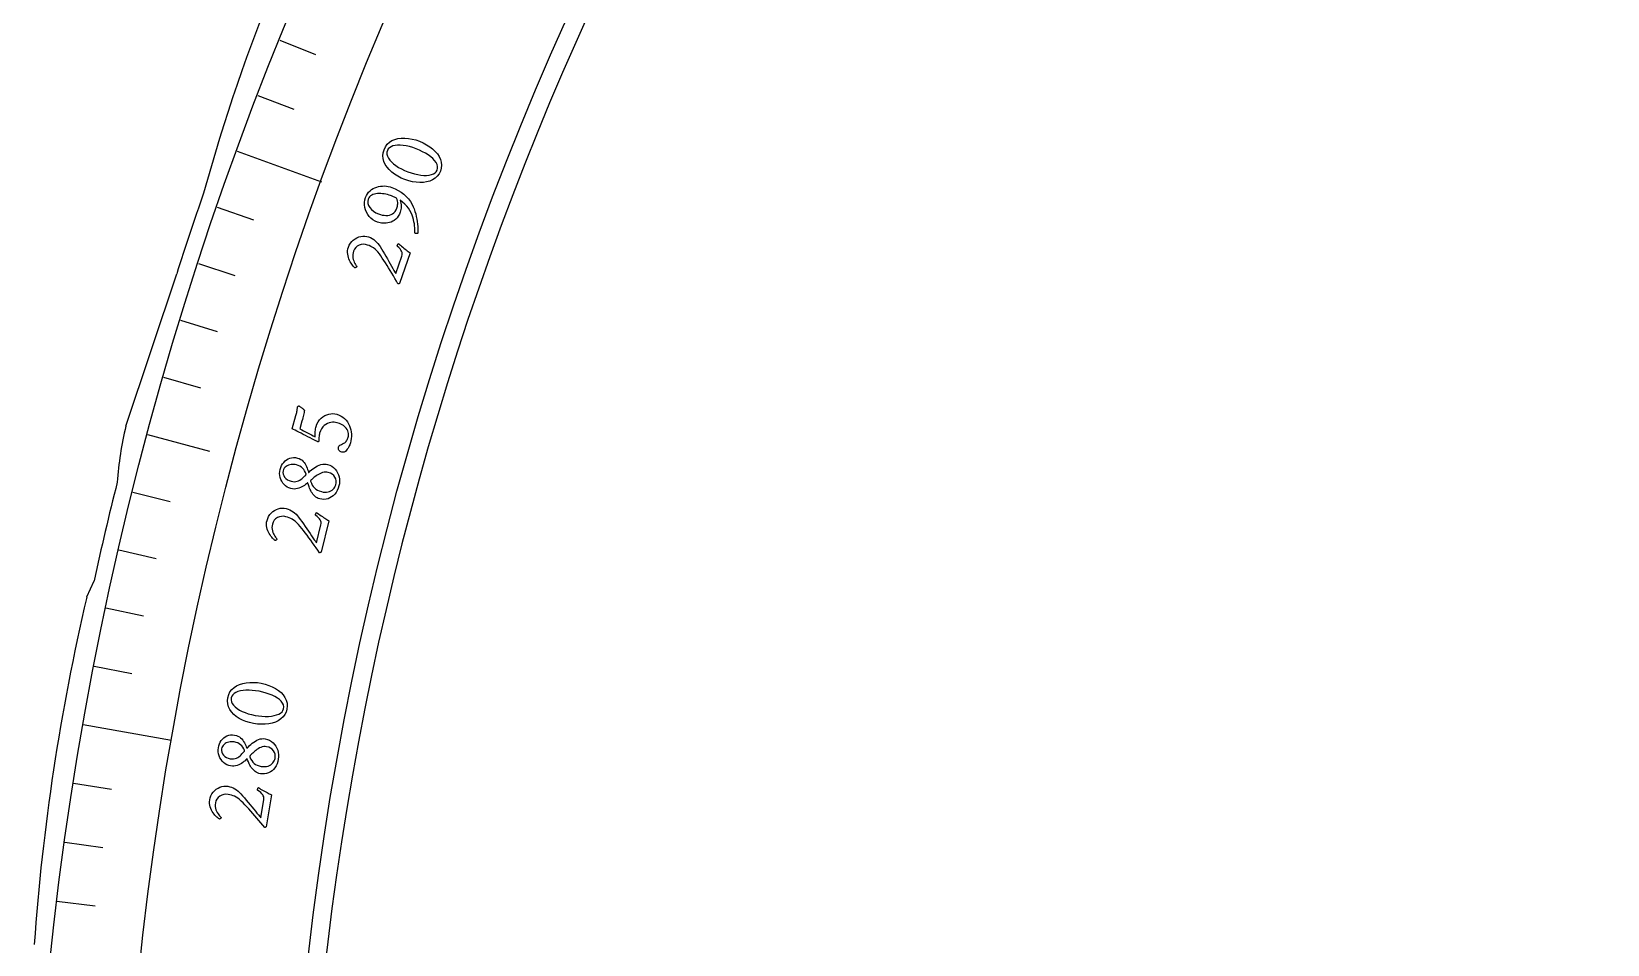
# Model space of a CAD drawing. Header units: millimetres. Extents: x -50 to 50, y -50 to 64.
# Drawn here: x -49.74 to -26.74, y 5.43 to 18.76 of the extents above; entities that cross this region are included whole.
import ezdxf

# ---------------------------------------------------------------- set-up
doc = ezdxf.new("R2010")
doc.units = ezdxf.units.MM
for name, color, linetype in [('CUT_INNER', 6, 'Continuous'), ('CUT_OUTER', 1, 'Continuous'), ('ENGRAVE', 7, 'Continuous'), ('ENGRAVE_FINE', 8, 'Continuous'), ('TEXT', 5, 'Continuous')]:
    doc.layers.add(name, color=color, linetype=linetype)

msp = doc.modelspace()

# ---------------------------------------------------------------- linework, layer by layer
at = {"layer": 'CUT_INNER'}
msp.add_arc((0.0002, -0.0001), 45.7499, 92.31774, 38.3206, dxfattribs=at)
at = {"layer": 'CUT_OUTER'}
for points in [[(-48.3675, 12.9985), (-47.6264, 15.2218)], [(-48.9384, 10.501), (-48.9372, 10.5038), (-48.8331, 10.7383)]]:
    msp.add_lwpolyline(points, dxfattribs=at)
for centre, radius, start, end in [((-19.5869, 8.734), 28.69, 151.21509, 164.50645), ((-2.8089, 0.9361), 47.0393, 160.80997, 162.32013), ((-43.5897, 11.8403), 4.9161, 166.37377, 176.06488), ((-1.1332, 0.2704), 48.835, 165.88747, 167.62253), ((-17.8996, 3.2202), 31.8813, 166.79873, 176.03037)]:
    msp.add_arc(centre, radius, start, end, dxfattribs=at)
at = {"layer": 'ENGRAVE'}
for points in [[(-46.745, 17.0138), (-45.515, 16.5661)], [(-48.05, 12.875), (-47.1468, 12.633)], [(-48.9893, 8.6381), (-47.7001, 8.4108)]]:
    msp.add_lwpolyline(points, dxfattribs=at)
for radius in [49.745, 48.436, 46.005]:
    msp.add_circle((0, 0), radius, dxfattribs=at)
at = {"layer": 'ENGRAVE_FINE'}
for points in [[(-46.1228, 18.6348), (-45.6026, 18.4247)], [(-46.441, 17.827), (-45.9172, 17.626)], [(-47.0348, 16.1954), (-46.5044, 16.0127)], [(-47.3103, 15.3721), (-46.7768, 15.1987)], [(-47.5714, 14.544), (-47.0349, 14.38)], [(-47.818, 13.7116), (-47.2787, 13.5569)], [(-48.2674, 12.0344), (-47.723, 11.8987)], [(-48.47, 11.1902), (-47.9234, 11.064)], [(-48.658, 10.3426), (-48.1092, 10.2259)], [(-48.831, 9.4918), (-48.2804, 9.3847)], [(-49.1326, 7.7818), (-48.5785, 7.6941)], [(-49.2609, 6.9232), (-48.7053, 6.8451)], [(-49.3742, 6.0624), (-48.8174, 5.994)]]:
    msp.add_lwpolyline(points, dxfattribs=at)
at = {"layer": 'TEXT'}
for points in [[(-44.5997, 17.035), (-44.5794, 17.0775), (-44.5535, 17.1137), (-44.5218, 17.1437), (-44.4845, 17.1674), (-44.4427, 17.1851), (-44.3978, 17.1972), (-44.3497, 17.2036), (-44.2984, 17.2044), (-44.2453, 17.2), (-44.1915, 17.1906), (-44.1371, 17.1764), (-44.082, 17.1572), (-44.0285, 17.1341), (-43.9788, 17.1077), (-43.9329, 17.0781), (-43.8907, 17.0453), (-43.8534, 17.01), (-43.8221, 16.9728), (-43.7967, 16.9338), (-43.7772, 16.893), (-43.7649, 16.8509), (-43.761, 16.8082), (-43.7653, 16.765), (-43.778, 16.7211), (-43.7974, 16.6811), (-43.8227, 16.6466), (-43.854, 16.6177), (-43.8913, 16.5944), (-43.9331, 16.5766), (-43.9782, 16.5641), (-44.0264, 16.557), (-44.0779, 16.5552), (-44.1313, 16.5586), (-44.1853, 16.567), (-44.24, 16.5803), (-44.2953, 16.5987), (-44.3491, 16.6212), (-44.3991, 16.647), (-44.4454, 16.6761), (-44.4879, 16.7085), (-44.5254, 16.7436), (-44.5569, 16.7808), (-44.5822, 16.8201), (-44.6014, 16.8614), (-44.6133, 16.9041), (-44.6171, 16.9472), (-44.6125, 16.9909), (-44.5997, 17.035)], [(-44.5502, 17.0236), (-44.5571, 16.9963), (-44.5572, 16.9685), (-44.5503, 16.9404), (-44.5367, 16.9118), (-44.517, 16.8833), (-44.4924, 16.8555), (-44.4627, 16.8284), (-44.428, 16.8019), (-44.3892, 16.7767), (-44.347, 16.7532), (-44.3016, 16.7315), (-44.2528, 16.7116), (-44.2036, 16.6946), (-44.1555, 16.6809), (-44.1084, 16.6706), (-44.0624, 16.6637), (-44.0187, 16.6601), (-43.9784, 16.66), (-43.9416, 16.6634), (-43.9082, 16.6701), (-43.8794, 16.6805), (-43.8563, 16.6945), (-43.8388, 16.7123), (-43.8271, 16.7339), (-43.8198, 16.7625), (-43.8198, 16.7911), (-43.8271, 16.8197), (-43.8416, 16.8483), (-43.8624, 16.8766), (-43.8883, 16.9042), (-43.9193, 16.9311), (-43.9555, 16.9573), (-43.9956, 16.9822), (-44.0384, 17.0056), (-44.0839, 17.0272), (-44.1321, 17.0472), (-44.1816, 17.0649), (-44.2295, 17.079), (-44.2759, 17.0896), (-44.3207, 17.0966), (-44.3631, 17.1001), (-44.4022, 17.1001), (-44.4379, 17.0964), (-44.4704, 17.0892), (-44.4985, 17.0784), (-44.5211, 17.0638), (-44.5384, 17.0456), (-44.5502, 17.0236)], [(-44.1507, 15.8148), (-44.1504, 15.8384), (-44.1509, 15.8639), (-44.1522, 15.8912), (-44.1543, 15.9204), (-44.1578, 15.951), (-44.1632, 15.9823), (-44.1705, 16.0145), (-44.1797, 16.0475), (-44.1914, 16.0807), (-44.2061, 16.1136), (-44.2237, 16.1463), (-44.2443, 16.1787), (-44.2684, 16.2102), (-44.2968, 16.2402), (-44.3293, 16.2687), (-44.366, 16.2957), (-44.3593, 16.2738), (-44.3545, 16.2513), (-44.3518, 16.2282), (-44.351, 16.2043), (-44.352, 16.1812), (-44.3544, 16.1599), (-44.3582, 16.1406), (-44.3635, 16.1231), (-44.3768, 16.0915), (-44.3921, 16.0637), (-44.4096, 16.0397), (-44.4293, 16.0196), (-44.4504, 16.0028), (-44.4724, 15.9889), (-44.4954, 15.978), (-44.5192, 15.9699), (-44.5434, 15.9644), (-44.5673, 15.9611), (-44.591, 15.9599), (-44.6146, 15.9608), (-44.6372, 15.9634), (-44.6582, 15.9669), (-44.6777, 15.9715), (-44.6956, 15.9771), (-44.7303, 15.992), (-44.7619, 16.0107), (-44.7905, 16.0334), (-44.816, 16.0599), (-44.838, 16.0894), (-44.8559, 16.121), (-44.8699, 16.1546), (-44.8798, 16.1903), (-44.8851, 16.227), (-44.8851, 16.2637), (-44.8797, 16.3004), (-44.869, 16.337), (-44.857, 16.365), (-44.8423, 16.3904), (-44.8249, 16.4132), (-44.8048, 16.4334), (-44.7826, 16.4511), (-44.759, 16.4662), (-44.734, 16.4788), (-44.7076, 16.4889), (-44.6803, 16.4965), (-44.6524, 16.5017), (-44.6241, 16.5044), (-44.5952, 16.5046), (-44.5666, 16.5026), (-44.5388, 16.4984), (-44.5119, 16.4921), (-44.4859, 16.4837), (-44.4381, 16.4638), (-44.3931, 16.4405), (-44.3507, 16.4138), (-44.3112, 16.3838), (-44.275, 16.3507), (-44.2431, 16.3148), (-44.2153, 16.2761), (-44.1918, 16.2346), (-44.1759, 16.2024), (-44.1616, 16.1686), (-44.1491, 16.1331), (-44.1382, 16.0961), (-44.129, 16.0585), (-44.1214, 16.0213), (-44.1154, 15.9843), (-44.111, 15.9477), (-44.1082, 15.9122), (-44.1069, 15.8784), (-44.107, 15.8463), (-44.1087, 15.816), (-44.1111, 15.8122), (-44.1153, 15.8099), (-44.1211, 15.8091), (-44.1287, 15.8099), (-44.1363, 15.8113), (-44.1425, 15.8126), (-44.1473, 15.8138), (-44.1507, 15.8148)], [(-44.4186, 16.3269), (-44.4287, 16.3321), (-44.439, 16.3371), (-44.4496, 16.342), (-44.4604, 16.3468), (-44.4714, 16.3515), (-44.4824, 16.356), (-44.4934, 16.3604), (-44.5046, 16.3645), (-44.5267, 16.372), (-44.5497, 16.3785), (-44.5737, 16.384), (-44.5985, 16.3886), (-44.6237, 16.3919), (-44.6484, 16.3937), (-44.6727, 16.3941), (-44.6967, 16.393), (-44.7197, 16.3902), (-44.7414, 16.3853), (-44.7617, 16.3785), (-44.7805, 16.3695), (-44.7973, 16.3584), (-44.8112, 16.345), (-44.8224, 16.3292), (-44.8308, 16.3111), (-44.8379, 16.2804), (-44.8367, 16.2498), (-44.8274, 16.2191), (-44.8099, 16.1884), (-44.7855, 16.1595), (-44.7558, 16.1345), (-44.7205, 16.1132), (-44.6798, 16.0957), (-44.6528, 16.0871), (-44.6259, 16.0807), (-44.599, 16.0766), (-44.5721, 16.0748), (-44.546, 16.0757), (-44.5214, 16.08), (-44.4982, 16.0876), (-44.4766, 16.0985), (-44.457, 16.1132), (-44.4399, 16.1319), (-44.4255, 16.1547), (-44.4136, 16.1817), (-44.409, 16.1961), (-44.4051, 16.2116), (-44.4021, 16.2283), (-44.3998, 16.2461), (-44.3996, 16.2649), (-44.4026, 16.2846), (-44.409, 16.3053), (-44.4186, 16.3269)], [(-44.3883, 15.664), (-44.3743, 15.6516), (-44.3593, 15.6386), (-44.3432, 15.6251), (-44.3262, 15.6111), (-44.3089, 15.597), (-44.2923, 15.5836), (-44.2763, 15.5708), (-44.2609, 15.5586), (-44.2471, 15.5476), (-44.2357, 15.5386), (-44.2267, 15.5316), (-44.2203, 15.5266), (-44.3738, 15.0823), (-44.376, 15.0808), (-44.3786, 15.0794), (-44.3817, 15.078), (-44.3853, 15.0767), (-44.3888, 15.0756), (-44.3919, 15.0751), (-44.3946, 15.075), (-44.3968, 15.0754), (-44.4183, 15.1131), (-44.4404, 15.1513), (-44.463, 15.1901), (-44.4861, 15.2295), (-44.5094, 15.2689), (-44.5328, 15.3076), (-44.5563, 15.3456), (-44.5797, 15.3829), (-44.6029, 15.4187), (-44.6253, 15.4523), (-44.647, 15.4837), (-44.668, 15.5128), (-44.6898, 15.5407), (-44.7111, 15.5644), (-44.7318, 15.5839), (-44.7519, 15.5992), (-44.7722, 15.6118), (-44.7935, 15.6232), (-44.8158, 15.6334), (-44.8391, 15.6423), (-44.8716, 15.6508), (-44.9033, 15.6533), (-44.9342, 15.6498), (-44.9641, 15.6403), (-44.9913, 15.6254), (-45.0139, 15.6058), (-45.0317, 15.5814), (-45.0449, 15.5524), (-45.0522, 15.5267), (-45.0561, 15.5016), (-45.0566, 15.4773), (-45.0537, 15.4537), (-45.0486, 15.4313), (-45.0423, 15.4106), (-45.0348, 15.3916), (-45.0263, 15.3742), (-45.0176, 15.3589), (-45.01, 15.3462), (-45.0032, 15.3361), (-44.9975, 15.3286), (-44.9994, 15.3247), (-45.0024, 15.3211), (-45.0066, 15.3178), (-45.0118, 15.3148), (-45.0171, 15.3124), (-45.0215, 15.3108), (-45.0249, 15.3102), (-45.0273, 15.3104), (-45.0333, 15.3157), (-45.0408, 15.3234), (-45.0498, 15.3336), (-45.0602, 15.3462), (-45.0712, 15.361), (-45.082, 15.3777), (-45.0924, 15.3963), (-45.1026, 15.4167), (-45.1119, 15.4385), (-45.1196, 15.4612), (-45.1256, 15.4847), (-45.1301, 15.5091), (-45.1322, 15.5341), (-45.1311, 15.5594), (-45.1268, 15.5851), (-45.1193, 15.611), (-45.1068, 15.6411), (-45.0908, 15.6684), (-45.0714, 15.6929), (-45.0486, 15.7146), (-45.0234, 15.7332), (-44.997, 15.7483), (-44.9692, 15.76), (-44.9402, 15.7681), (-44.9108, 15.7725), (-44.8819, 15.7729), (-44.8534, 15.7692), (-44.8255, 15.7615), (-44.7986, 15.7507), (-44.7735, 15.7376), (-44.75, 15.7224), (-44.7282, 15.7049), (-44.7081, 15.6857), (-44.6893, 15.6648), (-44.6721, 15.6425), (-44.6562, 15.6187), (-44.6361, 15.5857), (-44.6156, 15.5512), (-44.5945, 15.5151), (-44.5729, 15.4775), (-44.5514, 15.4397), (-44.5306, 15.4031), (-44.5105, 15.3675), (-44.4911, 15.3331), (-44.4731, 15.3009), (-44.4568, 15.2722), (-44.4425, 15.2469), (-44.43, 15.225), (-44.3416, 15.4806), (-44.3367, 15.4993), (-44.3355, 15.5174), (-44.338, 15.5348), (-44.3441, 15.5516), (-44.3537, 15.5684), (-44.3667, 15.586), (-44.383, 15.6042), (-44.4027, 15.6232), (-44.4055, 15.6263), (-44.4069, 15.6302), (-44.4069, 15.635), (-44.4055, 15.6405), (-44.4045, 15.6427), (-44.403, 15.6455), (-44.4009, 15.6489), (-44.3982, 15.6527), (-44.3954, 15.6566), (-44.3928, 15.6597), (-44.3904, 15.6622), (-44.3883, 15.664)], [(-45.5919, 12.991), (-45.579, 13.0282), (-45.5625, 13.0611), (-45.5424, 13.0897), (-45.5188, 13.1142), (-45.4928, 13.1346), (-45.4654, 13.1512), (-45.4366, 13.164), (-45.4065, 13.1731), (-45.376, 13.1783), (-45.3461, 13.1796), (-45.317, 13.1772), (-45.2884, 13.1709), (-45.2562, 13.1595), (-45.2266, 13.1451), (-45.1996, 13.1274), (-45.1753, 13.1067), (-45.1536, 13.0835), (-45.1346, 13.0586), (-45.1183, 13.032), (-45.1047, 13.0036), (-45.0937, 12.9739), (-45.0854, 12.9435), (-45.0797, 12.9123), (-45.0767, 12.8804), (-45.0764, 12.8483), (-45.0786, 12.8166), (-45.0834, 12.7852), (-45.0908, 12.7543), (-45.0951, 12.7409), (-45.1007, 12.7262), (-45.1077, 12.7102), (-45.1161, 12.6928), (-45.1256, 12.6754), (-45.1359, 12.6592), (-45.1471, 12.6442), (-45.159, 12.6304), (-45.1626, 12.6282), (-45.1676, 12.6256), (-45.1743, 12.6228), (-45.1824, 12.6196), (-45.1912, 12.617), (-45.1998, 12.6158), (-45.2082, 12.616), (-45.2164, 12.6175), (-45.2295, 12.6223), (-45.2408, 12.6289), (-45.2501, 12.6371), (-45.2575, 12.6471), (-45.2627, 12.6579), (-45.2656, 12.6687), (-45.2661, 12.6795), (-45.2643, 12.6903), (-45.2594, 12.7026), (-45.2523, 12.7128), (-45.243, 12.7208), (-45.2315, 12.7267), (-45.2192, 12.7316), (-45.2074, 12.7368), (-45.1962, 12.7422), (-45.1856, 12.7478), (-45.1741, 12.7552), (-45.1638, 12.7639), (-45.1547, 12.7739), (-45.1467, 12.7853), (-45.1398, 12.7974), (-45.1338, 12.8097), (-45.1287, 12.8221), (-45.1247, 12.8347), (-45.1209, 12.8525), (-45.1196, 12.8711), (-45.1206, 12.8905), (-45.1241, 12.9106), (-45.1306, 12.9309), (-45.1406, 12.9507), (-45.1543, 12.9699), (-45.1715, 12.9887), (-45.1929, 13.0063), (-45.2189, 13.022), (-45.2495, 13.0357), (-45.2848, 13.0475), (-45.3063, 13.0523), (-45.3288, 13.0545), (-45.3526, 13.0543), (-45.3775, 13.0516), (-45.4026, 13.0458), (-45.427, 13.0365), (-45.4505, 13.0235), (-45.4733, 13.0069), (-45.4942, 12.9859), (-45.5123, 12.96), (-45.5275, 12.929), (-45.5399, 12.893), (-45.5428, 12.8811), (-45.5455, 12.8672), (-45.548, 12.8512), (-45.5502, 12.8331), (-45.5518, 12.8153), (-45.5525, 12.7999), (-45.5522, 12.7869), (-45.5509, 12.7765), (-45.5518, 12.7746), (-45.5535, 12.773), (-45.5559, 12.7717), (-45.559, 12.7707), (-45.5625, 12.7701), (-45.566, 12.7699), (-45.5694, 12.7702), (-45.5728, 12.7709), (-45.6077, 12.7887), (-45.6427, 12.8066), (-45.6776, 12.8244), (-45.7125, 12.8423), (-45.7468, 12.8598), (-45.78, 12.8768), (-45.8119, 12.8932), (-45.8427, 12.9089), (-45.8714, 12.9236), (-45.8975, 12.9367), (-45.9208, 12.9482), (-45.9414, 12.9581), (-45.8856, 13.1543), (-45.8819, 13.168), (-45.8784, 13.182), (-45.8752, 13.1963), (-45.8723, 13.2108), (-45.8697, 13.2249), (-45.8676, 13.2379), (-45.8659, 13.2496), (-45.8646, 13.2602), (-45.8636, 13.269), (-45.863, 13.2752), (-45.8626, 13.279), (-45.8624, 13.2803), (-45.8595, 13.283), (-45.8569, 13.2855), (-45.8545, 13.2878), (-45.8524, 13.2899), (-45.8502, 13.2915), (-45.848, 13.2925), (-45.8455, 13.2927), (-45.8429, 13.2923), (-45.8402, 13.2912), (-45.836, 13.289), (-45.8305, 13.2858), (-45.8235, 13.2815), (-45.8156, 13.2764), (-45.8075, 13.2706), (-45.7991, 13.2642), (-45.7905, 13.2572), (-45.7821, 13.2498), (-45.7745, 13.2421), (-45.7677, 13.2342), (-45.7616, 13.2261), (-45.7644, 13.2114), (-45.7676, 13.1954), (-45.7711, 13.178), (-45.7751, 13.1593), (-45.7796, 13.1391), (-45.7849, 13.1173), (-45.7911, 13.0939), (-45.7981, 13.0689), (-45.8297, 12.9574), (-45.8017, 12.9429), (-45.7734, 12.9285), (-45.7448, 12.914), (-45.716, 12.8996), (-45.6874, 12.8853), (-45.6596, 12.8711), (-45.6325, 12.857), (-45.6062, 12.8431), (-45.6073, 12.8591), (-45.6073, 12.8772), (-45.6064, 12.8972), (-45.6043, 12.9193), (-45.6017, 12.941), (-45.5987, 12.9603), (-45.5955, 12.9769), (-45.5919, 12.991)], [(-46.1164, 12.3642), (-46.107, 12.3933), (-46.0951, 12.4203), (-46.0807, 12.4452), (-46.0638, 12.4681), (-46.0446, 12.4883), (-46.0236, 12.5054), (-46.0007, 12.5193), (-45.9759, 12.53), (-45.9496, 12.5369), (-45.9219, 12.5394), (-45.8929, 12.5376), (-45.8625, 12.5313), (-45.8382, 12.523), (-45.8163, 12.5121), (-45.797, 12.4986), (-45.7802, 12.4825), (-45.7655, 12.4647), (-45.7525, 12.446), (-45.7411, 12.4263), (-45.7315, 12.4058), (-45.7231, 12.3852), (-45.7156, 12.3653), (-45.7091, 12.3461), (-45.7034, 12.3276), (-45.7028, 12.3236), (-45.7013, 12.322), (-45.6988, 12.3226), (-45.6953, 12.3254), (-45.6782, 12.3426), (-45.6594, 12.3592), (-45.6389, 12.3752), (-45.6168, 12.3907), (-45.5935, 12.4049), (-45.5697, 12.4171), (-45.5454, 12.4274), (-45.5205, 12.4356), (-45.4955, 12.4412), (-45.4709, 12.4433), (-45.4467, 12.442), (-45.4229, 12.4372), (-45.3913, 12.4262), (-45.3626, 12.4113), (-45.3367, 12.3925), (-45.3138, 12.3698), (-45.294, 12.3441), (-45.2777, 12.3165), (-45.265, 12.2868), (-45.2558, 12.2552), (-45.2504, 12.2225), (-45.249, 12.1898), (-45.2517, 12.157), (-45.2585, 12.1241), (-45.2695, 12.0899), (-45.2833, 12.0586), (-45.2999, 12.03), (-45.3194, 12.0043), (-45.3412, 11.9819), (-45.3649, 11.9633), (-45.3905, 11.9485), (-45.418, 11.9375), (-45.4468, 11.9305), (-45.4765, 11.928), (-45.507, 11.9297), (-45.5384, 11.9359), (-45.5592, 11.9426), (-45.5784, 11.9514), (-45.596, 11.9624), (-45.6119, 11.9754), (-45.6263, 11.99), (-45.6394, 12.0054), (-45.6512, 12.0218), (-45.6616, 12.0392), (-45.6709, 12.0569), (-45.6791, 12.0744), (-45.6862, 12.0917), (-45.6924, 12.1089), (-45.6977, 12.1253), (-45.7025, 12.1401), (-45.7069, 12.1535), (-45.7107, 12.1653), (-45.7121, 12.1679), (-45.7137, 12.169), (-45.7154, 12.1688), (-45.7174, 12.1671), (-45.7301, 12.1556), (-45.7447, 12.144), (-45.7613, 12.1323), (-45.7797, 12.1204), (-45.7996, 12.1093), (-45.8205, 12.0996), (-45.8423, 12.0914), (-45.8651, 12.0848), (-45.8885, 12.0804), (-45.9121, 12.0792), (-45.936, 12.0809), (-45.9602, 12.0858), (-45.9876, 12.0951), (-46.013, 12.1079), (-46.0363, 12.1243), (-46.0576, 12.1443), (-46.0764, 12.167), (-46.0923, 12.1917), (-46.1052, 12.2182), (-46.1152, 12.2466), (-46.1216, 12.276), (-46.124, 12.3054), (-46.1222, 12.3348), (-46.1164, 12.3642)], [(-46.0723, 12.345), (-46.0758, 12.3213), (-46.0733, 12.2979), (-46.065, 12.2748), (-46.0508, 12.2522), (-46.032, 12.2315), (-46.0101, 12.2145), (-45.9851, 12.2011), (-45.9569, 12.1914), (-45.9325, 12.1865), (-45.9092, 12.1852), (-45.8871, 12.1873), (-45.8661, 12.1928), (-45.8464, 12.2009), (-45.828, 12.2105), (-45.8108, 12.2217), (-45.795, 12.2343), (-45.7804, 12.2474), (-45.7669, 12.2596), (-45.7545, 12.271), (-45.7433, 12.2816), (-45.7423, 12.283), (-45.7413, 12.2847), (-45.7405, 12.2869), (-45.7397, 12.2894), (-45.7396, 12.29), (-45.7395, 12.2904), (-45.7394, 12.2907), (-45.7394, 12.2907), (-45.7389, 12.2927), (-45.7387, 12.2946), (-45.7387, 12.2963), (-45.7389, 12.2979), (-45.748, 12.3211), (-45.7594, 12.3427), (-45.773, 12.3628), (-45.7888, 12.3813), (-45.807, 12.3977), (-45.8277, 12.4115), (-45.851, 12.4227), (-45.8767, 12.4313), (-45.8964, 12.4356), (-45.9162, 12.4378), (-45.9363, 12.438), (-45.9565, 12.4361), (-45.9763, 12.4322), (-45.995, 12.4262), (-46.0127, 12.4182), (-46.0292, 12.4082), (-46.044, 12.3959), (-46.056, 12.3813), (-46.0655, 12.3644), (-46.0723, 12.345)], [(-45.3051, 12.1395), (-45.2994, 12.1708), (-45.2996, 12.2001), (-45.3058, 12.2276), (-45.3179, 12.2532), (-45.3352, 12.2759), (-45.357, 12.2947), (-45.3833, 12.3095), (-45.4141, 12.3205), (-45.4345, 12.3244), (-45.455, 12.3254), (-45.4757, 12.3233), (-45.4966, 12.3182), (-45.5172, 12.3109), (-45.5371, 12.3023), (-45.5563, 12.2925), (-45.5747, 12.2813), (-45.592, 12.2695), (-45.6079, 12.258), (-45.6224, 12.2465), (-45.6355, 12.2353), (-45.6468, 12.2251), (-45.6556, 12.2171), (-45.6621, 12.2111), (-45.6662, 12.2072), (-45.6681, 12.205), (-45.6695, 12.203), (-45.6705, 12.2013), (-45.6711, 12.1998), (-45.6715, 12.1979), (-45.6717, 12.1963), (-45.6716, 12.195), (-45.6712, 12.194), (-45.6604, 12.1641), (-45.6475, 12.1375), (-45.6325, 12.1142), (-45.6152, 12.0943), (-45.5952, 12.0772), (-45.5719, 12.0627), (-45.5452, 12.0506), (-45.5151, 12.041), (-45.4886, 12.0354), (-45.4635, 12.0331), (-45.4395, 12.034), (-45.4168, 12.038), (-45.3956, 12.0447), (-45.3763, 12.0534), (-45.3589, 12.0642), (-45.3435, 12.077), (-45.3302, 12.0912), (-45.3194, 12.1064), (-45.311, 12.1224), (-45.3051, 12.1395)], [(-45.5846, 11.7357), (-45.5696, 11.7246), (-45.5535, 11.713), (-45.5363, 11.7009), (-45.5181, 11.6884), (-45.4997, 11.6759), (-45.482, 11.664), (-45.4649, 11.6526), (-45.4485, 11.6418), (-45.4337, 11.6321), (-45.4216, 11.6241), (-45.4121, 11.6179), (-45.4052, 11.6134), (-45.5194, 11.1575), (-45.5215, 11.1558), (-45.524, 11.1541), (-45.527, 11.1525), (-45.5304, 11.1509), (-45.5338, 11.1495), (-45.5369, 11.1487), (-45.5395, 11.1484), (-45.5417, 11.1486), (-45.5665, 11.1843), (-45.5918, 11.2204), (-45.6177, 11.2571), (-45.6441, 11.2944), (-45.6708, 11.3315), (-45.6975, 11.368), (-45.7242, 11.4038), (-45.7508, 11.439), (-45.777, 11.4727), (-45.8022, 11.5042), (-45.8266, 11.5335), (-45.85, 11.5607), (-45.8742, 11.5865), (-45.8975, 11.6083), (-45.9198, 11.626), (-45.9412, 11.6395), (-45.9625, 11.6503), (-45.9847, 11.6598), (-46.0078, 11.6679), (-46.0317, 11.6748), (-46.0649, 11.6804), (-46.0967, 11.6802), (-46.1272, 11.674), (-46.1562, 11.6619), (-46.182, 11.6447), (-46.2027, 11.6232), (-46.2184, 11.5974), (-46.229, 11.5673), (-46.234, 11.541), (-46.2357, 11.5158), (-46.2341, 11.4915), (-46.2292, 11.4682), (-46.2221, 11.4464), (-46.214, 11.4263), (-46.2049, 11.4079), (-46.1949, 11.3914), (-46.1849, 11.3769), (-46.1762, 11.365), (-46.1686, 11.3555), (-46.1622, 11.3485), (-46.1638, 11.3444), (-46.1665, 11.3406), (-46.1703, 11.337), (-46.1753, 11.3335), (-46.1804, 11.3306), (-46.1846, 11.3287), (-46.1879, 11.3277), (-46.1904, 11.3278), (-46.1968, 11.3325), (-46.2049, 11.3395), (-46.2147, 11.3489), (-46.2262, 11.3606), (-46.2385, 11.3743), (-46.2507, 11.39), (-46.2627, 11.4076), (-46.2747, 11.4271), (-46.2858, 11.448), (-46.2954, 11.4699), (-46.3035, 11.4928), (-46.3101, 11.5168), (-46.3143, 11.5415), (-46.3154, 11.5668), (-46.3134, 11.5927), (-46.3082, 11.6192), (-46.2983, 11.6503), (-46.2848, 11.6789), (-46.2676, 11.705), (-46.2468, 11.7286), (-46.2233, 11.7493), (-46.1983, 11.7667), (-46.1717, 11.7807), (-46.1435, 11.7913), (-46.1146, 11.7983), (-46.0858, 11.8012), (-46.0571, 11.8), (-46.0286, 11.7947), (-46.0009, 11.7863), (-45.9747, 11.7755), (-45.95, 11.7623), (-45.9268, 11.7469), (-45.905, 11.7294), (-45.8846, 11.7103), (-45.8654, 11.6896), (-45.8476, 11.6672), (-45.8247, 11.6361), (-45.8012, 11.6035), (-45.777, 11.5694), (-45.7522, 11.5338), (-45.7275, 11.4981), (-45.7036, 11.4634), (-45.6805, 11.4297), (-45.6582, 11.3971), (-45.6374, 11.3666), (-45.6187, 11.3394), (-45.6022, 11.3155), (-45.5878, 11.2948), (-45.5221, 11.557), (-45.5189, 11.5761), (-45.5193, 11.5942), (-45.5232, 11.6114), (-45.5308, 11.6276), (-45.5418, 11.6435), (-45.5563, 11.6598), (-45.5741, 11.6766), (-45.5954, 11.6938), (-45.5985, 11.6967), (-45.6002, 11.7004), (-45.6006, 11.7051), (-45.5997, 11.7108), (-45.5989, 11.7131), (-45.5976, 11.716), (-45.5958, 11.7195), (-45.5935, 11.7236), (-45.591, 11.7277), (-45.5887, 11.731), (-45.5866, 11.7337), (-45.5846, 11.7357)], [(-46.8803, 9.0315), (-46.8677, 9.0769), (-46.8484, 9.1171), (-46.8224, 9.1521), (-46.7897, 9.1819), (-46.7517, 9.2066), (-46.7096, 9.2263), (-46.6633, 9.241), (-46.613, 9.2507), (-46.5598, 9.2556), (-46.5052, 9.2557), (-46.4492, 9.2511), (-46.3916, 9.2418), (-46.3349, 9.2283), (-46.2814, 9.2109), (-46.231, 9.1898), (-46.1838, 9.1648), (-46.1409, 9.1365), (-46.1036, 9.1054), (-46.0718, 9.0714), (-46.0456, 9.0345), (-46.0262, 8.9952), (-46.0149, 8.9539), (-46.0117, 8.9105), (-46.0166, 8.8651), (-46.0286, 8.8223), (-46.0476, 8.784), (-46.0734, 8.7501), (-46.106, 8.7207), (-46.1442, 8.6959), (-46.1864, 8.6758), (-46.2327, 8.6604), (-46.283, 8.6497), (-46.3362, 8.6437), (-46.3909, 8.6426), (-46.447, 8.6462), (-46.5047, 8.6547), (-46.5616, 8.6675), (-46.6153, 8.6842), (-46.6659, 8.7048), (-46.7134, 8.7294), (-46.7565, 8.7574), (-46.7939, 8.7886), (-46.8256, 8.8229), (-46.8517, 8.8603), (-46.8709, 8.9002), (-46.8821, 8.9421), (-46.8852, 8.9858), (-46.8803, 9.0315)], [(-46.8295, 9.0289), (-46.8316, 9.0008), (-46.8268, 8.9735), (-46.8152, 8.9469), (-46.7968, 8.9211), (-46.7725, 8.8965), (-46.7434, 8.8734), (-46.7094, 8.8518), (-46.6707, 8.8318), (-46.628, 8.8137), (-46.5824, 8.7979), (-46.5339, 8.7845), (-46.4825, 8.7733), (-46.4311, 8.7651), (-46.3813, 8.7599), (-46.3332, 8.758), (-46.2866, 8.7591), (-46.2429, 8.7633), (-46.2032, 8.7702), (-46.1676, 8.7798), (-46.1359, 8.7923), (-46.1093, 8.8075), (-46.089, 8.8254), (-46.0749, 8.8459), (-46.067, 8.8692), (-46.0648, 8.8986), (-46.0698, 8.9268), (-46.0819, 8.9537), (-46.1012, 8.9794), (-46.1266, 9.0036), (-46.1569, 9.0263), (-46.1922, 9.0474), (-46.2323, 9.0668), (-46.2762, 9.0845), (-46.3224, 9.1), (-46.3709, 9.1135), (-46.4219, 9.1248), (-46.4737, 9.1336), (-46.5233, 9.1391), (-46.5708, 9.1415), (-46.6161, 9.1407), (-46.6585, 9.1368), (-46.697, 9.1299), (-46.7316, 9.1201), (-46.7623, 9.1074), (-46.7881, 9.0918), (-46.8079, 9.0736), (-46.8217, 9.0526), (-46.8295, 9.0289)], [(-47.0185, 8.2978), (-47.0117, 8.3276), (-47.0022, 8.3555), (-46.99, 8.3817), (-46.9751, 8.4059), (-46.9578, 8.4278), (-46.9384, 8.4466), (-46.9168, 8.4624), (-46.8931, 8.4753), (-46.8674, 8.4845), (-46.8401, 8.4894), (-46.811, 8.49), (-46.7802, 8.4864), (-46.7552, 8.4803), (-46.7325, 8.4713), (-46.712, 8.4595), (-46.6939, 8.445), (-46.6777, 8.4285), (-46.6631, 8.411), (-46.6501, 8.3925), (-46.6387, 8.3729), (-46.6286, 8.3531), (-46.6194, 8.3339), (-46.6112, 8.3153), (-46.6039, 8.2974), (-46.603, 8.2935), (-46.6013, 8.2919), (-46.5989, 8.2928), (-46.5956, 8.2959), (-46.5801, 8.3145), (-46.5628, 8.3327), (-46.5438, 8.3504), (-46.5231, 8.3678), (-46.5012, 8.384), (-46.4785, 8.3982), (-46.4552, 8.4105), (-46.4311, 8.4209), (-46.4067, 8.4286), (-46.3824, 8.4329), (-46.3581, 8.4337), (-46.334, 8.431), (-46.3016, 8.4228), (-46.2717, 8.4105), (-46.2443, 8.394), (-46.2194, 8.3733), (-46.1975, 8.3495), (-46.1789, 8.3234), (-46.1636, 8.2949), (-46.1517, 8.2642), (-46.1434, 8.2321), (-46.1392, 8.1997), (-46.1391, 8.1668), (-46.143, 8.1334), (-46.1509, 8.0984), (-46.1619, 8.066), (-46.176, 8.0361), (-46.1932, 8.0088), (-46.213, 7.9845), (-46.235, 7.9639), (-46.2592, 7.9469), (-46.2856, 7.9336), (-46.3137, 7.9242), (-46.3431, 7.919), (-46.3736, 7.9181), (-46.4054, 7.9215), (-46.4267, 7.9264), (-46.4466, 7.9335), (-46.4651, 7.9429), (-46.482, 7.9545), (-46.4977, 7.9677), (-46.5121, 7.982), (-46.5252, 7.9973), (-46.5372, 8.0137), (-46.5479, 8.0305), (-46.5576, 8.0473), (-46.5663, 8.0639), (-46.5739, 8.0805), (-46.5806, 8.0963), (-46.5867, 8.1107), (-46.5922, 8.1236), (-46.597, 8.1351), (-46.5986, 8.1375), (-46.6003, 8.1385), (-46.6021, 8.1381), (-46.6039, 8.1363), (-46.6155, 8.1237), (-46.6291, 8.1109), (-46.6445, 8.0978), (-46.6619, 8.0843), (-46.6807, 8.0715), (-46.7007, 8.06), (-46.7217, 8.05), (-46.7438, 8.0414), (-46.7667, 8.035), (-46.7902, 8.0317), (-46.8142, 8.0314), (-46.8387, 8.0341), (-46.8668, 8.041), (-46.8932, 8.0515), (-46.9179, 8.0658), (-46.9408, 8.0839), (-46.9615, 8.1049), (-46.9795, 8.1281), (-46.9947, 8.1534), (-47.0071, 8.1808), (-47.016, 8.2095), (-47.0209, 8.2386), (-47.0218, 8.268), (-47.0185, 8.2978)], [(-46.9729, 8.2826), (-46.9743, 8.2586), (-46.9698, 8.2355), (-46.9595, 8.2133), (-46.9434, 8.192), (-46.9229, 8.173), (-46.8996, 8.158), (-46.8735, 8.1468), (-46.8446, 8.1396), (-46.8198, 8.1369), (-46.7965, 8.1375), (-46.7747, 8.1416), (-46.7543, 8.1489), (-46.7353, 8.1587), (-46.7178, 8.1699), (-46.7017, 8.1825), (-46.687, 8.1965), (-46.6736, 8.2107), (-46.6613, 8.2241), (-46.6499, 8.2365), (-46.6396, 8.2481), (-46.6387, 8.2495), (-46.638, 8.2514), (-46.6373, 8.2536), (-46.6368, 8.2561), (-46.6367, 8.2567), (-46.6366, 8.2572), (-46.6365, 8.2574), (-46.6365, 8.2575), (-46.6363, 8.2595), (-46.6362, 8.2614), (-46.6363, 8.2631), (-46.6367, 8.2647), (-46.6478, 8.287), (-46.661, 8.3076), (-46.6763, 8.3264), (-46.6937, 8.3434), (-46.7132, 8.3582), (-46.7351, 8.3701), (-46.7592, 8.3793), (-46.7856, 8.3856), (-46.8055, 8.3882), (-46.8255, 8.3886), (-46.8455, 8.3871), (-46.8655, 8.3834), (-46.8849, 8.3778), (-46.903, 8.3702), (-46.9199, 8.3607), (-46.9355, 8.3493), (-46.9491, 8.3358), (-46.9599, 8.3202), (-46.9678, 8.3024), (-46.9729, 8.2826)], [(-46.1907, 8.1447), (-46.1878, 8.1763), (-46.1906, 8.2056), (-46.1991, 8.2324), (-46.2134, 8.2569), (-46.2326, 8.278), (-46.256, 8.2948), (-46.2835, 8.3073), (-46.3151, 8.3155), (-46.3357, 8.3177), (-46.3563, 8.3168), (-46.3767, 8.3129), (-46.3971, 8.306), (-46.417, 8.297), (-46.436, 8.2867), (-46.4543, 8.2752), (-46.4716, 8.2625), (-46.4879, 8.2493), (-46.5027, 8.2363), (-46.5162, 8.2237), (-46.5283, 8.2113), (-46.5385, 8.2002), (-46.5467, 8.1914), (-46.5526, 8.1849), (-46.5564, 8.1807), (-46.558, 8.1783), (-46.5593, 8.1762), (-46.5601, 8.1744), (-46.5606, 8.1729), (-46.5608, 8.1709), (-46.5608, 8.1693), (-46.5606, 8.1681), (-46.5602, 8.1671), (-46.5469, 8.1382), (-46.5317, 8.1128), (-46.5146, 8.091), (-46.4957, 8.0726), (-46.4743, 8.0574), (-46.4498, 8.0449), (-46.4221, 8.0352), (-46.3913, 8.0283), (-46.3645, 8.025), (-46.3392, 8.0249), (-46.3154, 8.0279), (-46.2931, 8.0339), (-46.2726, 8.0424), (-46.2542, 8.0528), (-46.2378, 8.065), (-46.2235, 8.0791), (-46.2115, 8.0944), (-46.202, 8.1104), (-46.1951, 8.1272), (-46.1907, 8.1447)], [(-46.434, 7.7181), (-46.418, 7.7083), (-46.401, 7.6981), (-46.3828, 7.6876), (-46.3636, 7.6767), (-46.3442, 7.6659), (-46.3255, 7.6556), (-46.3075, 7.6457), (-46.2902, 7.6364), (-46.2747, 7.628), (-46.2619, 7.6211), (-46.2519, 7.6158), (-46.2446, 7.6119), (-46.3186, 7.1478), (-46.3206, 7.1459), (-46.3229, 7.144), (-46.3257, 7.1421), (-46.329, 7.1402), (-46.3323, 7.1386), (-46.3353, 7.1375), (-46.3379, 7.1369), (-46.3401, 7.137), (-46.3679, 7.1703), (-46.3962, 7.2041), (-46.4252, 7.2384), (-46.4548, 7.2732), (-46.4847, 7.3079), (-46.5144, 7.342), (-46.5441, 7.3753), (-46.5737, 7.408), (-46.6027, 7.4393), (-46.6306, 7.4685), (-46.6574, 7.4956), (-46.6831, 7.5206), (-46.7095, 7.5443), (-46.7346, 7.5639), (-46.7583, 7.5795), (-46.7808, 7.5912), (-46.803, 7.6001), (-46.8259, 7.6076), (-46.8496, 7.6137), (-46.8741, 7.6184), (-46.9077, 7.6212), (-46.9393, 7.6181), (-46.9691, 7.6093), (-46.9969, 7.5947), (-47.0211, 7.5754), (-47.0399, 7.5521), (-47.0533, 7.525), (-47.0612, 7.4941), (-47.064, 7.4675), (-47.0635, 7.4422), (-47.0597, 7.4182), (-47.0528, 7.3955), (-47.0438, 7.3743), (-47.034, 7.355), (-47.0234, 7.3375), (-47.0119, 7.3219), (-47.0008, 7.3084), (-46.991, 7.2972), (-46.9826, 7.2884), (-46.9757, 7.282), (-46.9769, 7.2778), (-46.9792, 7.2738), (-46.9827, 7.2698), (-46.9873, 7.2659), (-46.9922, 7.2626), (-46.9962, 7.2603), (-46.9994, 7.2591), (-47.0019, 7.2589), (-47.0087, 7.263), (-47.0174, 7.2693), (-47.028, 7.2778), (-47.0405, 7.2884), (-47.0539, 7.3011), (-47.0674, 7.3157), (-47.0809, 7.3321), (-47.0945, 7.3505), (-47.1074, 7.3704), (-47.1189, 7.3914), (-47.129, 7.4135), (-47.1376, 7.4367), (-47.144, 7.461), (-47.1473, 7.4861), (-47.1475, 7.5121), (-47.1447, 7.539), (-47.1375, 7.5708), (-47.1265, 7.6004), (-47.1117, 7.6279), (-47.093, 7.6533), (-47.0715, 7.676), (-47.048, 7.6954), (-47.0228, 7.7117), (-46.9956, 7.7248), (-46.9674, 7.7343), (-46.9389, 7.7396), (-46.9103, 7.7409), (-46.8814, 7.7382), (-46.8531, 7.7322), (-46.8261, 7.7237), (-46.8003, 7.7128), (-46.7759, 7.6994), (-46.7526, 7.6839), (-46.7306, 7.6666), (-46.7097, 7.6476), (-46.69, 7.6269), (-46.6644, 7.5979), (-46.6382, 7.5675), (-46.6111, 7.5356), (-46.5834, 7.5024), (-46.5556, 7.4689), (-46.5288, 7.4364), (-46.5028, 7.4049), (-46.4778, 7.3744), (-46.4544, 7.3458), (-46.4334, 7.3204), (-46.4149, 7.2979), (-46.3988, 7.2786), (-46.3561, 7.5455), (-46.3546, 7.5648), (-46.3566, 7.5829), (-46.362, 7.5996), (-46.3709, 7.6151), (-46.3833, 7.6299), (-46.3991, 7.645), (-46.4184, 7.6601), (-46.4411, 7.6754), (-46.4444, 7.678), (-46.4464, 7.6816), (-46.4473, 7.6863), (-46.4468, 7.6919), (-46.4463, 7.6943), (-46.4452, 7.6973), (-46.4437, 7.701), (-46.4418, 7.7053), (-46.4397, 7.7095), (-46.4377, 7.7131), (-46.4358, 7.7159), (-46.434, 7.7181)]]:
    msp.add_lwpolyline(points, close=True, dxfattribs=at)

doc.saveas('drawing.dxf')
